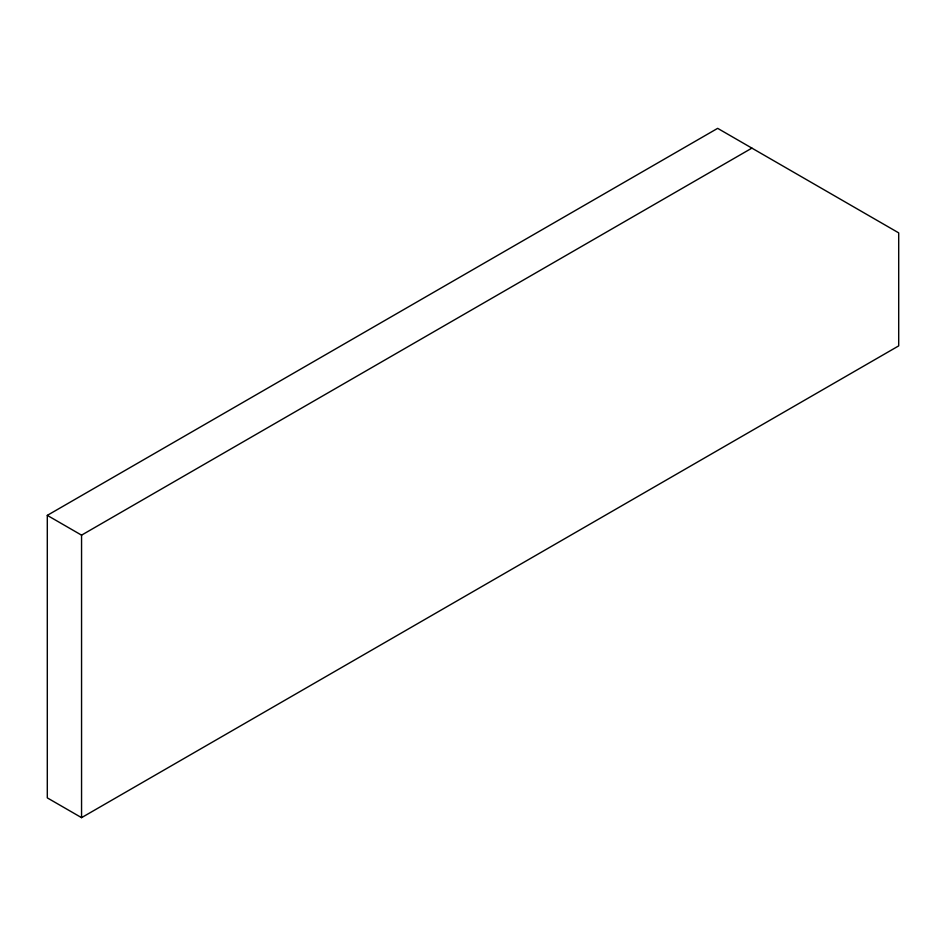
<?xml version="1.0" encoding="UTF-8"?>
<svg xmlns="http://www.w3.org/2000/svg" width="946" height="946" viewBox="0 0 946 946"><rect width="100%" height="100%" fill="white"/><g stroke="black" fill="none" stroke-linecap="round" stroke-linejoin="round"><path stroke-width="1.42" d="M47.3 515.369L717.659 128.349L898.7 232.87L898.7 345.881L81.557 817.651L47.3 797.88L47.3 515.369L81.557 535.152L751.904 148.12M81.557 535.152L81.557 817.651"/></g></svg>
